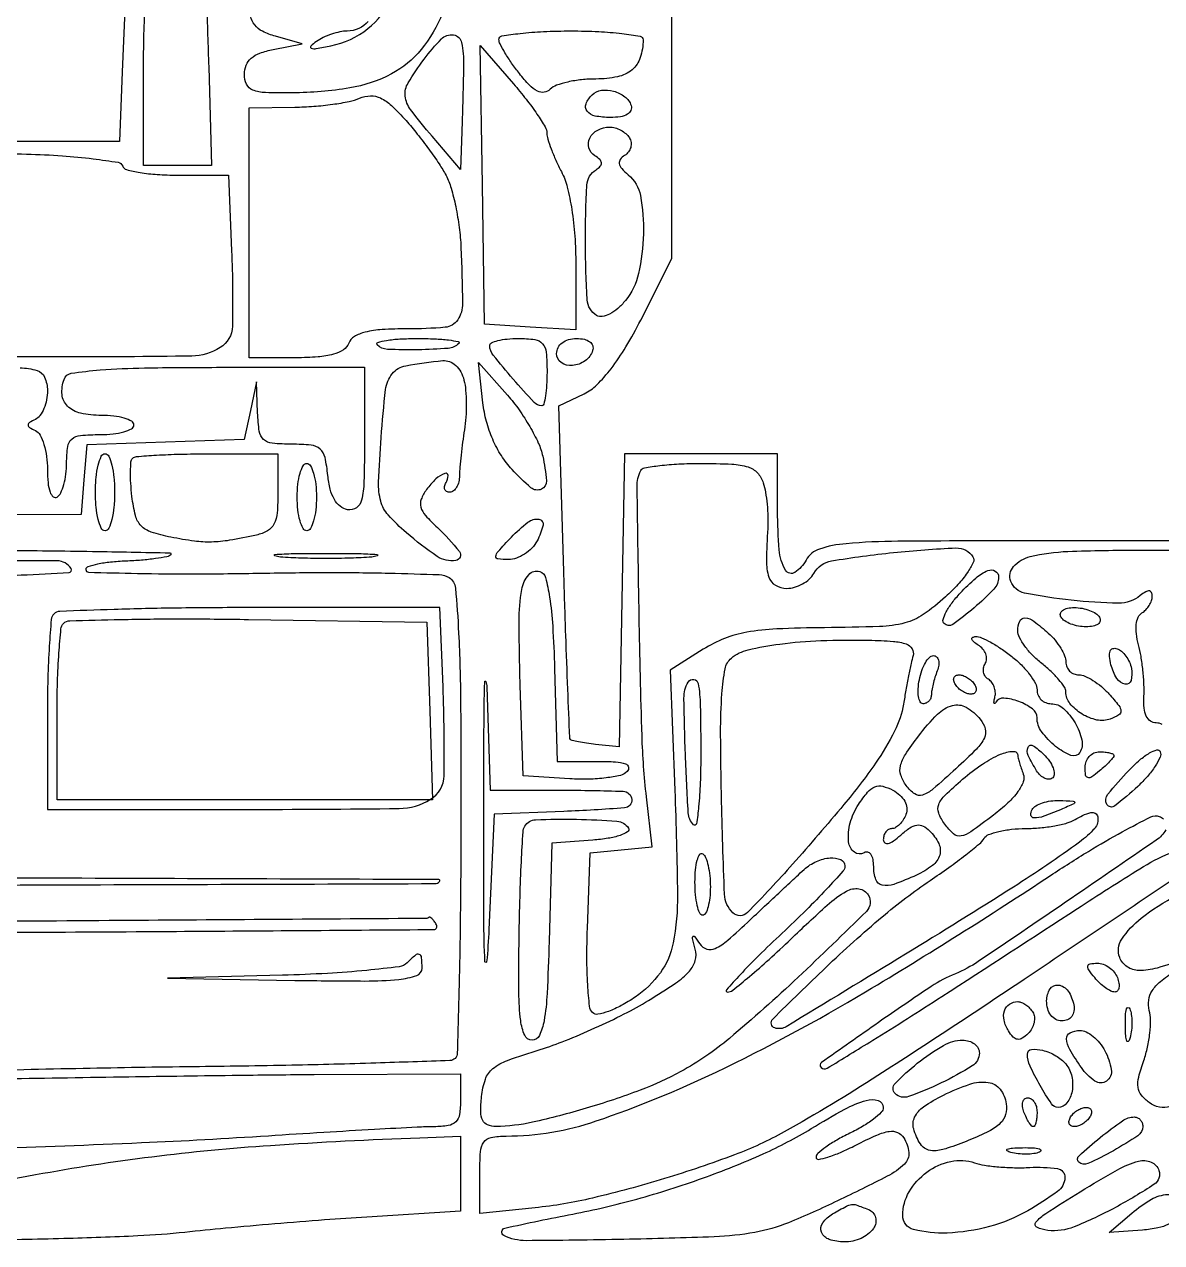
# Model space of a CAD drawing. Extents: x 24 to 1546, y 0 to 2379.
# Drawn here: x 516.6 to 635, y 1478.9 to 1605.7 of the extents above; entities that cross this region are included whole.
import ezdxf

# ---------------------------------------------------------------- set-up
doc = ezdxf.new("R2010")
doc.units = 0
doc.header["$MEASUREMENT"] = 0
doc.layers.get('0').update_dxf_attribs({"linetype": 'CONTINUOUS'})

msp = doc.modelspace()

# ---------------------------------------------------------------- linework, layer by layer
for points in [[(339.46395, 1554.999339, -0.000003), (282.698834, 1555.153426, -0.227171)], [(465.537864, 1516.025958, 0.00052), (514.769083, 1516.135333, 0.000015), (559.321584, 1516.282001, 0.198049), (559.82472, 1516.491386, 0.666901), (559.738404, 1516.700818, 0.000016), (515.705282, 1516.855093, 0.000528), (466.942902, 1516.972909, 0.000315)], [(563.979113, 1627.864816, -0.000022), (563.982509, 1644.82853, -0.000043)], [(636.915901, 1551.937851, 0.001317), (621.851402, 1551.959276, 0.001516), (607.512568, 1551.898423, 0.019292), (602.132187, 1551.651534, 0.056734), (599.353495, 1551.094686, 0.194466), (597.966712, 1549.937801, -0.126295), (596.800451, 1548.667325, -0.429475), (595.824762, 1548.900338, -0.111103), (595.167582, 1550.996865, -0.020618), (595, 1555.059017), (595, 1561), (587.026046, 1561), (579.052092, 1561), (578.776046, 1545.75), (578.5, 1530.5), (576.061772, 1530.771561, -0.007864), (575.114385, 1530.892191, -0.011562), (574.286573, 1531.030455, -0.00702), (573.603708, 1531.170771, -0.172623), (573.442435, 1531.271561, -0.158725), (573.364737, 1531.480823, -0.000161), (573.162, 1536.499742, -0.001544), (572.9542, 1542.11917, -0.000945), (572.742086, 1548.748838), (572.222847, 1565.997676), (574.861423, 1567.248838, 0.085321), (576.180067, 1568.176382, 0.032996), (577.66132, 1569.859847, 0.028207), (579.210382, 1572.12789, 0.018319), (580.75, 1574.905158), (584, 1581.310317), (584, 1609.040349, 0.002172)], [(527.087619, 1608), (526.79381, 1600.75), (526.5, 1593.5), (517.343678, 1593.5, 0.001625), (508.644349, 1593.47173, 0.307843)], [(552.377737, 1605.994202, -0.2172), (550.214816, 1604.984687, 0.049483), (549.449155, 1604.901817, 0.02942), (548.563102, 1604.660861, 0.029232), (547.699447, 1604.313106, 0.044133), (547, 1603.903804, 0.039502), (546.412628, 1603.41245, 0.571355), (546.465404, 1603.199531, 0.116241), (546.989662, 1603.168984, 0.007522), (548.5, 1603.456766, 0.115941), (552.352066, 1605.242933, 0.131504), (554.791883, 1608.490916, 0.151377)], [(560.108333, 1606.847456, -0.078274), (557.907546, 1603.07722, -0.099768), (554.802641, 1600.528579, -0.081984), (550.462987, 1599.067106, -0.037662), (544.5, 1598.553315, -0.01136), (541.68303, 1598.58728, -0.083895), (540.371387, 1598.856135, -0.192348), (539.733154, 1599.450267, -0.110728), (539.5, 1600.490179, -0.096466), (539.683168, 1601.430743, -0.119151), (540.201917, 1602.15453, -0.090996), (541.117484, 1602.691302, -0.038056), (542.5, 1603.077942), (545.5, 1603.675526), (542.75, 1604.446171, -0.045163), (541.39281, 1604.962439, -0.113098), (540.572983, 1605.624042, -0.116996), (540.139006, 1606.561321, -0.050216)], [(508.273468, 1592.49426, 0.001695), (516.837455, 1592.193878, -0.00903), (520.565104, 1592.008345, -0.014155), (523.759544, 1591.700415, -0.008189), (526.368749, 1591.330637, -0.275186), (526.833333, 1590.943878, 0.249658), (527.23677, 1590.574021, 0.021964), (528.637528, 1590.277264, 0.024676), (530.436745, 1590.068518, 0.016542), (532.507186, 1590), (537.847706, 1590), (538.173853, 1582.11011, -0.01572), (538.25131, 1574.26736, -0.253459), (536.985366, 1572.046184, -0.136261), (534.019008, 1571.175653, -0.003741), (520.433665, 1571.078962), (503, 1571.085339)], [(516.151964, 1569.952689, -0.068859), (517.922414, 1569.674479, -0.221166), (518.714536, 1568.967459, -0.102047), (519, 1567.583333, -0.047769), (518.907336, 1566.615638, -0.051009), (518.632812, 1565.705208, -0.056878), (518.229231, 1564.981026, -0.128732), (517.75, 1564.583333, 0.029131), (517.14253, 1564.255505, 0.260055), (517, 1564, 0.260055), (517.14253, 1563.744495, 0.029131), (517.75, 1563.416667, -0.164159), (518.231486, 1562.957161, -0.046182), (518.632812, 1561.983705, -0.041271), (518.908027, 1560.730907, -0.03345), (519, 1559.35765, 0.02371), (519.065012, 1557.987437, 0.060523), (519.277474, 1557.017867, 0.128581), (519.603382, 1556.533611, 0.330344), (520, 1556.5, 0.146547), (520.385578, 1556.934161, 0.040338), (520.70625, 1557.8004, 0.037109), (520.926388, 1558.887885, 0.031397), (521, 1560.059017, -0.033731), (521.114449, 1561.753607, -0.18639), (521.54752, 1562.53993, -0.154596), (522.448494, 1562.912453, -0.021328), (524.5, 1563, 0.027026), (525.841111, 1563.072542, 0.042582), (526.971875, 1563.29375, 0.052312), (527.767902, 1563.614308, 0.277684), (528, 1564, 0.27324), (527.772403, 1564.385383, 0.054371), (527.003303, 1564.70625, 0.043794), (525.907049, 1564.927418, 0.027893), (524.606989, 1565, -0.054066), (522.457735, 1565.233083, -0.139082), (521.093428, 1565.965074, -0.181621), (520.528569, 1567.156741, -0.105119), (520.730641, 1568.75, -0.278384), (521.489866, 1569.37937, -0.017614), (524.490463, 1569.722659, -0.0157), (529.093219, 1569.940485, -0.003973), (536.583333, 1570), (552, 1570), (552, 1562.426676, -0.005851), (551.949026, 1558.070888, -0.053476), (551.703175, 1556.194125, -0.180025), (551.157452, 1555.384934, -0.204907), (550.25, 1555.184865, -0.122511), (549.474719, 1555.541387, -0.093346), (548.863507, 1556.252758, -0.070566), (548.431017, 1557.326949, -0.036391), (548.186642, 1558.758189, 0.029202), (547.894738, 1560.629414, 0.162616), (547.383257, 1561.491378, 0.154006), (546.440326, 1561.898105, 0.025411), (544.436642, 1562, -0.023601), (542.405134, 1562.095944, -0.162977), (541.505437, 1562.49503, -0.172849), (541.055681, 1563.342587, -0.027297), (540.881685, 1565.25), (540.76337, 1568.5), (540.124481, 1565.5), (539.485592, 1562.5), (531.300806, 1562.210495), (523.11602, 1561.92099), (522.80801, 1558.309948), (522.5, 1554.698907), (486, 1554.503798, -0.001424)], [(514.470796, 1550.954662, -0.002779), (523.691983, 1550.848423, -0.00044), (531.75023, 1550.703682, -0.661387), (531.832639, 1550.499305, -0.150837), (531.445033, 1550.294558, -0.01131), (530.255269, 1550.097738, -0.014834), (528.798237, 1549.934371, -0.010707), (527.165972, 1549.835372, 0.015915), (525.569042, 1549.721812, 0.025756), (524.223754, 1549.512542, 0.023451), (523.210441, 1549.250867, 0.328946), (523, 1548.965607, 0.406412), (523.274803, 1548.683365, 0.001466), (528.364847, 1548.562316, 0.006046), (534.260278, 1548.510705, 0.003624), (541.263308, 1548.584842, -0.004143), (548.354587, 1548.652559, -0.006237), (554.536601, 1548.583251, -0.00279), (559.787602, 1548.429536, -0.130414), (560.802639, 1548.121976, -0.236386), (561.475828, 1547.031267, -0.009891), (561.799657, 1542.341565, -0.010389), (562.002287, 1535.204259, -0.002312), (562.038667, 1522.999344, -0.002176), (561.982486, 1513.629673, -0.003504), (561.843927, 1505.64696, -0.000698), (561.6633, 1498.636457, -0.191864), (561.431889, 1498.098556, -0.189975), (560.891722, 1497.863832, -0.000579), (553.193599, 1497.607469, -0.003172), (544.452744, 1497.382014, -0.001965), (534.182553, 1497.222677, 0.002152), (522.721714, 1497.040575, 0.001708), (510.34425, 1496.748305, 0.001727)], [(635.017891, 1532.851329, 0.121817), (634.416728, 1533, -0.151549), (633.807662, 1533.188946, -0.133171), (633.375181, 1533.697851, -0.08764), (633.143502, 1534.552302, -0.036593), (633.12339, 1535.75, 0.025119), (633.131023, 1536.994461, 0.015091), (633.021382, 1538.467953, 0.015096), (632.823265, 1539.930512, 0.025366), (632.558247, 1541.140906, -0.036483), (632.339096, 1542.260265, -0.057309), (632.333311, 1543.239293, -0.072952), (632.529938, 1543.995978, -0.155573), (632.918973, 1544.449923, 0.063321), (633.33249, 1544.784349, 0.051588), (633.682448, 1545.234158, 0.053381), (633.920571, 1545.725295, 0.086411), (634, 1546.181462, 0.103508), (633.916871, 1546.578716, 0.28388), (633.690897, 1546.734988, 0.150562), (633.312763, 1546.639619, 0.03204), (632.75, 1546.246297, -0.172411), (630.487599, 1545.464817, -0.025227), (625.563458, 1545.757244, -0.022698), (620.707918, 1546.516667, -0.256369), (619.272786, 1547.731513, -0.282878), (619.561718, 1549.275926, -0.150381), (621.296, 1550.306041, -0.050406), (625.209462, 1550.844462, -0.008658), (632.714816, 1550.984687, -0.004609), (639.012342, 1550.935237, -0.031246)], [(637.325321, 1517.481379, -0.000685), (620.672957, 1506.312492, -0.004186), (605.437567, 1496.307772, -0.015966), (595.692168, 1490.456103, -0.037537), (590.514973, 1488.057968, -0.015774), (583.242186, 1485.589565, -0.015858), (575.736044, 1483.561034, -0.032833), (569.75, 1482.554503), (564, 1481.972087), (564, 1485.986043, -0.015831), (564.075797, 1488.379331, -0.134799), (564.422017, 1489.385837, -0.201659), (565.170698, 1489.869455, -0.042834), (566.75, 1490.011869, 0.081095), (576.120844, 1491.583336, 0.029617), (588.612566, 1496.677343, 0.023223), (604.160814, 1505.027789, 0.011029), (623.40831, 1517.131323, -0.008559), (627.350076, 1519.637297, -0.012896), (630.875873, 1521.6719, -0.007687), (633.858605, 1523.233157, -0.211379), (634.721737, 1523.276538, -0.079643), (635.162473, 1523.021044, -0.107554)], [(635.417047, 1521.865779, -0.104077), (634.402987, 1520.800952, -0.000881), (624.96813, 1514.337286, -0.001609), (615.869246, 1508.170146, -0.051434), (613.5, 1506.907426, 0.050355), (610.991187, 1505.577244, 0.005271), (605.487805, 1501.822795, 0.00149), (599.559991, 1497.660248, 0.464994), (599.516477, 1497.15019, 0.345247), (600.151084, 1497.073328, 0.002617), (604.896236, 1499.979816, 0.004788), (612.087402, 1504.532354, 0.000746), (626.200104, 1513.687088, -0.004663), (632.70411, 1517.83413, -0.038294), (635.817449, 1519.461867, -0.15911)], [(637.5, 1508.4778, -0.018211), (634.495294, 1507.4962, -0.074119), (632.594497, 1507.245042, -0.143739), (631.377344, 1507.624378, -0.15542), (630.602966, 1508.59227, -0.244643), (630.820621, 1510.502477, -0.077438), (632.833841, 1512.672716, -0.048642), (636.529756, 1515.047624, -0.019364)], [(635.841478, 1493.086415, -0.124091), (634.733885, 1493.031125, -0.109011), (633.671706, 1493.498104, -0.067117), (632.862274, 1494.275799, -0.136946), (632.522545, 1495.081221, -0.094277), (632.587831, 1496.149489, -0.021601), (633.1112, 1497.889144, 0.030387), (633.495483, 1499.252831, 0.02598), (633.736257, 1500.726326, 0.026813), (633.813346, 1502.091456, 0.064734), (633.686028, 1503.092628, -0.09839), (633.622227, 1504.161311, -0.110074), (633.98094, 1505.126643, -0.077822), (634.841556, 1506.087581, -0.02816), (636.327458, 1507.168199, 0.010012)], [(514.721109, 1495.98221, -0.000595), (527.460771, 1496.188806, -0.000597), (538.943505, 1496.347648, -0.001815), (546.749433, 1496.417971), (561.998866, 1496.5), (561.999433, 1493.75, -0.037359), (561.889462, 1492.276137, -0.159669), (561.498542, 1491.498534, -0.159667), (560.723222, 1491.103091, -0.037357), (559.25, 1490.984529, 0.011533), (557.488034, 1490.933963, 0.001022), (553.048437, 1490.694881, 0.001335), (547.753918, 1490.384722, 0.00104), (542, 1490.020218, -0.005307), (528.782639, 1489.296097, -0.00304), (512.82313, 1488.688752, -0.002236)], [(445.314506, 1439.265567, -0.000074), (500.206797, 1439.149419, -0.003308)]]:
    msp.add_lwpolyline(points, format="xyb")
for points in [[(535.784983, 1601.25), (536.069966, 1591), (532.534983, 1591), (529, 1591), (529, 1600.833333, -0.00676), (529.051645, 1604.65312, -0.010107), (529.209319, 1607.987444, -0.00549), (529.428125, 1610.770952, -0.17577), (529.712576, 1611.379243, -0.130786), (530.153747, 1611.634956, -0.034438), (530.961202, 1611.795577, -0.032536), (531.938939, 1611.856725, -0.028384), (532.962576, 1611.79591, -0.11351), (534.43807, 1611.270408, -0.187423), (535.209622, 1610.216748, -0.05506), (535.55195, 1607.974379, -0.003422)], [(581, 1604.081787, -0.078886), (580.705439, 1602.226399, -0.141446), (579.846365, 1600.95963, -0.122499), (578.341942, 1600.232785, -0.051617), (576.093011, 1600, 0.026404), (574.600679, 1599.921138, 0.028906), (573.170122, 1599.6853, 0.030091), (571.983419, 1599.342326, 0.111429), (571.32868, 1598.92868, -0.163538), (570.708881, 1598.62068, -0.153517), (570.010618, 1598.738866, -0.083532), (569.176783, 1599.3584, -0.024655), (568.12868, 1600.563539, -0.014306), (567.31359, 1601.663086, -0.017949), (566.6253, 1602.728913, -0.016287), (566.117084, 1603.648376, -0.118643), (566, 1604.134859, -0.367121), (566.291318, 1604.478145, -0.012143), (568.203125, 1604.745865, -0.017887), (570.624475, 1604.93773, -0.010826), (573.5, 1605, -0.011493), (576.37548, 1604.933897, -0.018966), (578.796875, 1604.730275, -0.013546), (580.69529, 1604.445469, -0.363554)], [(562.31076, 1601.440784, -0.001814), (562.284349, 1600.034006, -0.000832), (562.240205, 1598.199952, -0.000824), (562.187346, 1596.269674, -0.001139), (562.133112, 1594.537774), (562, 1590.575548), (559.040641, 1594.037774, -0.014391), (556.799343, 1596.818091, -0.13717), (556.243071, 1598.222842, -0.163832), (556.551357, 1599.599065, -0.022876), (558.200305, 1602.057057, -0.035766), (560.004231, 1604.163712, -0.239417), (561.272927, 1604.585789, -0.317662), (562.102826, 1603.790698, -0.051745)], [(570.985123, 1594.364307, 0.07175), (571.082131, 1593.748933, 0.015269), (571.434445, 1592.720834, 0.015675), (571.920897, 1591.544201, 0.014339), (572.493839, 1590.364307, -0.058923), (573.10501, 1588.755339, -0.022855), (573.578321, 1586.415715, -0.020962), (573.88874, 1583.655448, -0.017293), (573.993839, 1580.695209), (574, 1573.890418), (569.25, 1574.195209), (564.5, 1574.5), (564.269281, 1589), (564.038562, 1603.5), (567.504404, 1599.5, -0.012797), (568.832798, 1597.885162, -0.01679), (569.956525, 1596.34139, -0.014346), (570.801103, 1595.014831, -0.132049)], [(579.750467, 1597.25, -0.182591), (579.729924, 1596.733977, -0.163078), (579.373133, 1596.33069, -0.094403), (578.64771, 1596.078206, -0.036689), (577.583333, 1596, -0.047514), (576.00442, 1596.15038, -0.179207), (575.168527, 1596.656637, -0.273852), (575.063501, 1597.418517, -0.097252), (575.701236, 1598.367903, -0.167537), (576.652882, 1598.831607, -0.098008), (577.931134, 1598.736875, -0.095696), (579.102725, 1598.156149, -0.150724)], [(560.486337, 1589.966839, -0.051456), (561.017074, 1588.653236, -0.019178), (561.49622, 1586.718786, -0.018764), (561.860942, 1584.554237, -0.021571), (562.041469, 1582.466839, -0.007641), (562.203663, 1576.644914, -0.149777), (561.705282, 1574.942384, -0.230344), (560.39314, 1574.16316, -0.020778), (556.468615, 1574, 0.014759), (553.83398, 1573.922213, 0.045486), (552.073129, 1573.65619, 0.074175), (550.94681, 1573.194618, 0.16841), (550.361626, 1572.5, -0.16029), (549.80784, 1571.821151, -0.075374), (548.761216, 1571.356049, -0.048848), (547.168437, 1571.082489, -0.01812), (544.893011, 1571), (540, 1571), (540, 1584), (540, 1597), (544.75, 1597.070285, 0.015391), (546.715239, 1597.159916, 0.014912), (548.692187, 1597.370618, 0.015), (550.418455, 1597.65984, 0.051877), (551.5, 1597.993998, -0.092962), (552.63202, 1598.244681, -0.120823), (553.667797, 1598.026142, -0.077825), (554.802805, 1597.243365, -0.021193), (556.322789, 1595.673712, -0.01361), (557.501779, 1594.273186, -0.010554), (558.710231, 1592.688162, -0.010698), (559.775391, 1591.160575, -0.025182)], [(579.569098, 1593.888197, -0.104873), (579.741312, 1593.408375, -0.099136), (579.709097, 1592.889586, -0.096469), (579.477167, 1592.411877, -0.093495), (579.080781, 1592.049925, 0.091878), (578.62598, 1591.637299, 0.211478), (578.52114, 1591.197322, 0.139763), (578.774071, 1590.687605, 0.034946), (579.452666, 1590.039284, -0.177124), (580.719469, 1587.864556, -0.049806), (581.027797, 1583.884817, -0.050049), (580.520301, 1579.753307, -0.11511), (579.161952, 1576.951675, -0.042117), (578.360554, 1576.116636, -0.061179), (577.518311, 1575.540968, -0.078049), (576.748913, 1575.284653, -0.181805), (576.161952, 1575.399908, -0.243953), (575.193062, 1577.02117, -0.014118), (575.002932, 1582.984518, -0.014076), (575.149177, 1588.950003, -0.245926), (576.106763, 1590.565983, 0.064578), (576.547662, 1590.924386, 0.21512), (576.667629, 1591.268459, 0.186364), (576.493958, 1591.621833, 0.048018), (575.978647, 1592.013197, -0.186303), (575.356802, 1592.833169, -0.190133), (575.454004, 1593.849769, -0.15237), (576.275066, 1594.690572, -0.124351), (577.5, 1595, -0.070664), (578.079573, 1594.917679, -0.052769), (578.677859, 1594.673408, -0.053348), (579.204125, 1594.313629, -0.077898)], [(561.808203, 1572.47487, -0.179095), (560.714173, 1571.971844, -0.015094), (557.559145, 1571.825507, -0.014793), (554.397626, 1571.867937, -0.187759), (553.328865, 1572.337802, -0.561281), (553.390739, 1572.593377, -0.038243), (554.280979, 1572.805479, -0.026474), (555.69061, 1572.953334, -0.012893), (557.5, 1573, -0.010218), (559.318309, 1572.962837, -0.020108), (560.759285, 1572.845743, -0.022513), (561.747702, 1572.679827, -0.594299)], [(571, 1569.5, -0.014714), (570.960506, 1568.158226, -0.024117), (570.839035, 1567.028125, -0.020978), (570.667366, 1566.16913, -0.345767), (570.452034, 1566, -0.208745), (569.650538, 1566.349863, -0.0083), (567.471473, 1568.779732, -0.009604), (565.403724, 1571.258562, -0.159818), (565.031601, 1572.25, -0.304968), (565.209465, 1572.540164, -0.045379), (565.890533, 1572.779687, -0.038277), (566.852479, 1572.945768, -0.023617), (568, 1573, -0.032088), (569.739808, 1572.888231, -0.185552), (570.535714, 1572.458333, -0.157079), (570.911937, 1571.561026, -0.021354)], [(575.750467, 1571.75, -0.158083), (574.960832, 1570.678258, -0.13487), (573.638975, 1570.189563, -0.175333), (572.484986, 1570.49796, -0.245384), (572, 1571.426676, -0.12024), (572.15323, 1572.054646, -0.111791), (572.58104, 1572.561201, -0.09567), (573.248452, 1572.888599, -0.066422), (574.083333, 1573, -0.053387), (574.889009, 1572.91373, -0.107922), (575.466685, 1572.649944, -0.156475), (575.754141, 1572.244726, -0.158297)], [(562.356551, 1568.68099, -0.039598), (562.52901, 1567.632402, -0.018618), (562.593069, 1566.259416, -0.018316), (562.553532, 1564.808232, -0.02452), (562.405207, 1563.5, 0.007456), (562.216126, 1562.223133, 0.006297), (562.053303, 1560.867188, 0.006359), (561.936102, 1559.626657, 0.017555), (561.89542, 1558.75, -0.05495), (561.813983, 1558.080566, -0.073989), (561.588664, 1557.514062, -0.092933), (561.260743, 1557.133779, -0.170079), (560.878834, 1557, -0.118367), (560.548585, 1557.079292, -0.186466), (560.356344, 1557.29375, -0.15381), (560.337896, 1557.617603, -0.07646), (560.5, 1558, 0.141362), (560.705007, 1558.733006, 0.515651), (560.375906, 1558.963249, 0.104907), (559.436093, 1558.386053, 0.044932), (558.458272, 1557.27382, 0.063961), (557.905385, 1556.270429, 0.165651), (557.866632, 1555.456157, 0.113542), (558.347362, 1554.590396, 0.022602), (559.598029, 1553.321569, -0.04172), (561.8737, 1550.829272, -0.567597), (561.507779, 1549.902112, -0.191853), (559.571946, 1550.328319, -0.028928), (556.357335, 1552.790641, -0.031905), (554.474864, 1554.635386, -0.118867), (553.692269, 1556.084723, -0.074902), (553.475617, 1558.06523, -0.008002), (553.73795, 1562.697565, -0.010114), (554.202163, 1567.685334, -0.141775), (554.887679, 1569.330972, -0.181817), (556.293463, 1570.163572, -0.018956), (560.158912, 1570.696882, -0.119187), (560.851208, 1570.600691, -0.092002), (561.499514, 1570.195317, -0.081027), (562.024231, 1569.528641, -0.06583)], [(570.550593, 1560.769654, -0.032683), (570.940567, 1558.204309, -0.320908), (570.413149, 1557.315465, -0.287964), (569.330156, 1557.475319, -0.028964), (567.360417, 1559.367108, -0.045652), (566.249558, 1560.809039, -0.03865), (565.347203, 1562.509265, -0.037638), (564.696042, 1564.37721, -0.037802), (564.333435, 1566.318952), (563.87568, 1570.5), (566.893272, 1567.09116, -0.027515), (568.09546, 1565.572408, -0.022519), (569.212367, 1563.82807, -0.023086), (570.094647, 1562.126458, -0.054044)], [(526, 1557, -0.023598), (525.92761, 1555.467056, -0.037669), (525.70625, 1554.175, -0.04382), (525.387127, 1553.251055, -0.295869), (525, 1553, -0.295869), (524.612873, 1553.251055, -0.04382), (524.29375, 1554.175, -0.037669), (524.07239, 1555.467056, -0.023598), (524, 1557, -0.023598), (524.07239, 1558.532944, -0.037669), (524.29375, 1559.825, -0.04382), (524.612873, 1560.748945, -0.295869), (525, 1561, -0.295869), (525.387127, 1560.748945, -0.04382), (525.70625, 1559.825, -0.037669), (525.92761, 1558.532944, -0.023598)], [(543, 1557.019052, -0.020673), (542.911427, 1554.877692, -0.096166), (542.577874, 1553.692877, -0.148662), (541.906756, 1552.988642, -0.075015), (540.75, 1552.547201, -0.011075), (537.954521, 1552.001846, -0.0364), (536.084393, 1551.81846, -0.039944), (534.300031, 1551.916461, -0.015472), (531.856447, 1552.324998, -0.028162), (529.800242, 1552.856408, -0.125067), (528.749834, 1553.512123, -0.13073), (528.164545, 1554.573603, -0.031937), (527.80368, 1556.555909, -0.013723), (527.681126, 1557.932786, -0.019122), (527.652568, 1559.169369, -0.015835), (527.699647, 1560.174249, -0.178592), (527.863899, 1560.530566, -0.178739), (528.271923, 1560.718512, -0.004456), (530.349604, 1560.862104, -0.009048), (532.822339, 1560.966008, -0.005975), (535.666667, 1561), (543, 1561)], [(547, 1556.5, -0.027026), (546.927458, 1555.158889, -0.042582), (546.70625, 1554.028125, -0.052312), (546.385692, 1553.232098, -0.277684), (546, 1553, -0.277684), (545.614308, 1553.232098, -0.052312), (545.29375, 1554.028125, -0.042582), (545.072542, 1555.158889, -0.027026), (545, 1556.5, -0.027026), (545.072542, 1557.841111, -0.042582), (545.29375, 1558.971875, -0.052312), (545.614308, 1559.767902, -0.277684), (546, 1560, -0.277684), (546.385692, 1559.767902, -0.052312), (546.70625, 1558.971875, -0.042582), (546.927458, 1557.841111, -0.027026)], [(593.505997, 1557.981105, -0.035382), (593.739378, 1557.013169, -0.017257), (593.905859, 1555.752999, -0.017024), (593.989397, 1554.424388, -0.023585), (593.967422, 1553.231105, 0.013131), (593.835766, 1549.884048, 0.080459), (594.088917, 1548.180445, 0.183743), (594.769423, 1547.324178, 0.134768), (595.95031, 1547, 0.071217), (596.761255, 1547.116095, 0.055341), (597.58481, 1547.459401, 0.056335), (598.296713, 1547.965568, 0.082679), (598.775833, 1548.563919, -0.227406), (600.617695, 1549.860534, -0.015863), (607.062684, 1550.732359, -0.01493), (613.565081, 1551.207055, -0.271446), (615.33261, 1550.270842, -0.256682), (615.362109, 1549.693603, -0.037504), (614.751103, 1548.642194, -0.034657), (613.769124, 1547.40447, -0.023135), (612.488243, 1546.125729, -0.033511), (610.163811, 1544.279246, -0.088827), (608.23926, 1543.40331, -0.053847), (605.619552, 1543.027887, -0.006737), (599.873566, 1542.905633, 0.008875), (594.905106, 1542.778669, 0.033113), (591.79896, 1542.437183, 0.049674), (589.471419, 1541.780552, 0.046539), (587.264435, 1540.667118), (583.809796, 1538.5), (584.29493, 1526, -0.006446), (584.576541, 1515.129146, -0.050649), (584.132123, 1510.10373, -0.110113), (582.793432, 1507.013173, -0.086679), (580.166803, 1504.467377, -0.025018), (578.729941, 1503.592701, -0.036996), (577.385026, 1502.987514, -0.041244), (576.288825, 1502.68833, -0.247208), (575.742142, 1502.857858, -0.172353), (575.425831, 1503.52275, -0.010328), (575.241258, 1505.767492, -0.014522), (575.152657, 1508.505839, -0.010147), (575.205143, 1511.594857), (575.5, 1519.5), (578.717344, 1519.810923), (581.934688, 1520.121846), (581.347095, 1525.310923, -0.020501), (580.889999, 1531.669693, -0.003303), (580.589796, 1544.092772, -0.000961), (580.378779, 1557.588991, -0.117685), (580.751225, 1559.25, -0.240521), (581.146232, 1559.54647, -0.013041), (582.735652, 1559.779687, -0.017971), (584.714298, 1559.945635, -0.011934), (586.991629, 1560, -0.010944), (590.244439, 1559.928794, -0.064277), (591.923826, 1559.636796, -0.13069), (592.894286, 1559.02778, -0.111237)], [(569.967521, 1551.939312, -0.069212), (569.427194, 1551.197617, -0.056075), (568.667844, 1550.569673, -0.057688), (567.815378, 1550.143409, -0.087328), (567.00055, 1550, -0.027872), (565.891768, 1550.061857, -0.417479), (565.674587, 1550.336908, -0.155294), (565.902455, 1550.832813, -0.006104), (567.285733, 1552.314508, -0.034529), (569.008272, 1553.882602, -0.204915), (570.157478, 1554.194762, -0.442448), (570.585655, 1553.567124, -0.06433)], [(552.75, 1550.264961, -0.012378), (550.587499, 1550.148215, -0.007295), (548, 1550.110462, -0.007295), (545.412501, 1550.148215, -0.012378), (543.25, 1550.264961, -0.075495), (542.66646, 1550.401218, -0.793398), (542.685938, 1550.529482, -0.016391), (544.594082, 1550.617144, -0.003282), (548, 1550.639504, -0.003282), (551.405918, 1550.617144, -0.016391), (553.314062, 1550.529482, -0.793398), (553.33354, 1550.401218, -0.075495)], [(481, 1548.96009, 0.401044), (481.307326, 1548.638558, 0.001451), (487.027025, 1548.396647, 0.006016), (493.650179, 1548.215552, 0.00361), (501.517533, 1548.151952, 0.003602), (509.884333, 1548.205001, 0.008009), (516.253326, 1548.393336, 0.003522), (521.251657, 1548.656609, 0.567495), (521.461897, 1549.061651, 0.259486), (520.023354, 1549.865274, 0.001047), (500.969577, 1549.857342, 0.000897), (481.809853, 1549.774895, 0.412429)], [(571.786212, 1538.668939), (572.072424, 1529), (576.236212, 1529, -0.013314), (578.139063, 1528.949323, -0.069119), (579.168427, 1528.75, -0.266129), (579.477547, 1528.398482, -0.251752), (579.339511, 1527.939511, -0.139946), (578.632774, 1527.546682, -0.025965), (577.154247, 1527.281747, -0.026036), (575.339246, 1527.148416, -0.021174), (573.389511, 1527.189511), (568.5, 1527.5), (568.210159, 1536.924983, -0.006937), (568.098768, 1543.527889, -0.043485), (568.381389, 1546.887717, -0.132001), (569.091186, 1548.421935, -0.307996), (570.250526, 1548.752097, -0.252999), (570.842952, 1548.122621, -0.027094), (571.266103, 1546.090672, -0.022618), (571.587564, 1543.066862, -0.007773)], [(618, 1548.174314, -0.191982), (617.504626, 1546.931708, -0.026286), (615.440647, 1544.971803, -0.023734), (613.227238, 1543.255665, -0.364309), (612.333333, 1543.333333, -0.274963), (612.225823, 1543.756613, -0.049278), (612.545752, 1544.542953, -0.041052), (613.154168, 1545.498594, -0.026304), (614.003704, 1546.503943, -0.024642), (615.626466, 1548.069111, -0.080712), (616.887523, 1548.854443, -0.237007), (617.642406, 1548.801881, -0.264911)], [(519.666667, 1544.333333, 0.177413), (519.400114, 1543.758552, 0.004912), (519.195833, 1540.973958, 0.009526), (519.048294, 1537.649913, 0.006327), (519, 1533.833333), (519, 1524), (539.430449, 1524, 0.003179), (555.603596, 1524.10282, 0.135407), (558.881837, 1525.052207, 0.256246), (560.28213, 1527.509069, 0.013882), (560.176526, 1536.75), (559.853053, 1545), (540.093193, 1545, 0.003155), (532.470559, 1544.951893, 0.005001), (525.941959, 1544.804167, 0.00141), (520.28535, 1544.603581, 0.188986)], [(628.5, 1544, -0.195087), (628.564242, 1543.621765, -0.183858), (628.348987, 1543.29375, -0.1076), (627.840809, 1543.071659, -0.049451), (627.118034, 1543, -0.045566), (626.307139, 1543.074052, -0.045713), (625.523987, 1543.29375, -0.049743), (624.879804, 1543.616342, -0.113876), (624.5, 1544, -0.195087), (624.435758, 1544.378235, -0.183858), (624.651013, 1544.70625, -0.1076), (625.159191, 1544.928341, -0.049451), (625.881966, 1545, -0.045566), (626.692861, 1544.925948, -0.045713), (627.476013, 1544.70625, -0.049743), (628.120196, 1544.383658, -0.113876)], [(558.787526, 1534.25), (559.075052, 1525), (539.537526, 1525), (520, 1525), (520, 1533.833333, -0.007263), (520.049896, 1537.26802, -0.010772), (520.202112, 1540.273987, -0.006182), (520.413875, 1542.774049, -0.173854), (520.68804, 1543.354707, -0.191525), (521.322139, 1543.627996, -0.001706), (526.626545, 1543.76092, -0.005549), (532.77322, 1543.825731, -0.003516), (539.93804, 1543.771374), (558.5, 1543.5)], [(623.171259, 1542.345012, -0.036379), (623.871044, 1541.612432, -0.035602), (624.462807, 1540.78108, -0.037821), (624.873149, 1539.976913, -0.099381), (625, 1539.345012, 0.099038), (625.102681, 1538.831704, 0.097945), (625.395097, 1538.395097, 0.097945), (625.831704, 1538.102681, 0.099038), (626.345012, 1538, -0.104663), (626.98523, 1537.864501, -0.036473), (627.821065, 1537.418624, -0.034322), (628.696488, 1536.778221, -0.033772), (629.481132, 1536.020849, -0.013113), (630.51614, 1534.815082, -0.158484), (630.733523, 1534.252556, -0.279872), (630.511743, 1533.838129, -0.041834), (629.623384, 1533.408973, -0.146119), (628.237748, 1533.30315, -0.083611), (626.667658, 1533.931709, -0.085969), (625.428899, 1535.016308, -0.171692), (625, 1536.228525, 0.148633), (624.847585, 1536.729921, 0.028203), (624.265625, 1537.500876, 0.027887), (623.457134, 1538.353643, 0.022446), (622.5, 1539.17866, -0.032218), (621.543259, 1540.036469, -0.035158), (620.734375, 1540.986805, -0.037659), (620.168581, 1541.890075, -0.121673), (620, 1542.57258, -0.097724), (620.199663, 1543.58439, -0.323852), (620.744015, 1543.921704, -0.143272), (621.675363, 1543.575129, -0.023682)], [(609.097427, 1540, 0.013094), (608.903668, 1539.194348, 0.003487), (608.637616, 1537.900868, 0.003533), (608.355694, 1536.42556, 0.003636), (608.097427, 1534.960401, -0.075358), (607.173041, 1532.148758, -0.034457), (605.191876, 1528.820741, -0.022819), (601.895239, 1524.497436, -0.007099), (596.562647, 1518.309604, -0.012601), (591.859793, 1513.268474, -0.410686), (590.340255, 1513.244872, -0.194147), (589.472493, 1515.170234, -0.004439), (589.154741, 1525.40476, -0.004699), (589.070439, 1532.010272, -0.018918), (589.209472, 1536.04239, -0.027265), (589.539164, 1538.6282, -0.175968), (590.193379, 1539.745528, -0.116166), (591.928084, 1540.608072, -0.02525), (595.239764, 1541.209474, -0.023089), (599.494235, 1541.563336, -0.014384), (604.5, 1541.603616, -0.012153), (607.045065, 1541.488945, -0.066669), (608.389457, 1541.212962, -0.174028), (608.994027, 1540.723853, -0.20484)], [(619.365141, 1539.92742, -0.03063), (620.373546, 1539.029045, -0.034137), (621.22601, 1538.044356, -0.036434), (621.824328, 1537.115941, -0.125561), (622, 1536.42742, 0.101712), (622.111965, 1535.882716, 0.098535), (622.43029, 1535.419305, 0.097293), (622.905729, 1535.108834, 0.096427), (623.464816, 1535, -0.187537), (624.749598, 1534.500545, -0.074871), (625.957234, 1533.006549, -0.075441), (626.663458, 1531.237051, -0.198216), (626.446967, 1529.914191, -0.366099), (625.527855, 1529.61436, -0.074449), (623.935247, 1530.558615, -0.063189), (622.474637, 1532.092967, -0.159987), (622, 1533.538356, 0.238369), (621.535206, 1534.457906, 0.069246), (620.0964, 1535.237433, 0.071727), (618.542416, 1535.576843, 0.283439), (617.711842, 1535.143842, -0.103902), (617.595713, 1535.017905, -0.556533), (617.526507, 1535.046909, -0.084135), (617.528766, 1535.281553, -0.014535), (617.620221, 1535.717975, 0.079981), (617.659106, 1536.228539, 0.068663), (617.541038, 1536.75475, 0.070515), (617.28985, 1537.216051, 0.094731), (616.940014, 1537.537073, -0.106375), (616.618267, 1537.846281, -0.099386), (616.442389, 1538.267911, -0.096059), (616.439789, 1538.737122, -0.092156), (616.611803, 1539.180902, 0.131568), (616.751506, 1539.645759, 0.099345), (616.662109, 1540.173722, 0.087063), (616.356265, 1540.684569, 0.07339), (615.878115, 1541.096491, -0.032586), (615.406285, 1541.440334, -0.148077), (615.221515, 1541.721205, -0.361058), (615.301094, 1541.906767, -0.115244), (615.615141, 1541.984687, -0.107469), (616.208368, 1541.864196, -0.021821), (617.1767, 1541.386681, -0.022078), (618.274591, 1540.719707, -0.019115)], [(631.823324, 1538.667134, -0.11152), (631.785538, 1537.431052, -0.393442), (631.174489, 1537.040737, -0.212101), (630.304367, 1537.635065, -0.074577), (629.695318, 1539.057105, -0.035213), (629.534481, 1539.914744, -0.120087), (629.604263, 1540.474415, -0.234539), (629.882535, 1540.732084, -0.153083), (630.328686, 1540.724238, -0.100312), (630.800875, 1540.453036, -0.055346), (631.250903, 1539.959101, -0.051986), (631.612676, 1539.333738, -0.057318)], [(611.606989, 1538.418213, 0.016969), (611.374624, 1537.745256, 0.015089), (611.178303, 1537.03135, 0.015326), (611.040803, 1536.378353, 0.04425), (611, 1535.918213, -0.092694), (610.934455, 1535.567697, -0.096226), (610.746985, 1535.269725, -0.099288), (610.46731, 1535.070304, -0.105767), (610.138672, 1535, -0.285831), (609.843992, 1535.183445, -0.076393), (609.670744, 1535.734375, -0.053628), (609.634359, 1536.541823, -0.031701), (609.755249, 1537.5, -0.036068), (610.010872, 1538.457106, -0.04953), (610.383703, 1539.265625, -0.05995), (610.809592, 1539.824918, -0.202771), (611.223566, 1540, -0.191044), (611.549736, 1539.870653, -0.14549), (611.744741, 1539.53535, -0.097359), (611.767105, 1539.023992, -0.054054)], [(615.5, 1537, -0.076764), (615.661825, 1536.617617, -0.154201), (615.642737, 1536.29375, -0.186277), (615.449529, 1536.079239, -0.117858), (615.118034, 1536, -0.085235), (614.689814, 1536.073533, -0.053414), (614.230237, 1536.29375, -0.051777), (613.810561, 1536.617474, -0.064269), (613.5, 1537, -0.076764), (613.338175, 1537.382383, -0.154201), (613.357263, 1537.70625, -0.186277), (613.550471, 1537.920761, -0.117858), (613.881966, 1538, -0.085235), (614.310186, 1537.926467, -0.053414), (614.769763, 1537.70625, -0.051777), (615.189439, 1537.382526, -0.064269)], [(572.533832, 1526, -0.008566), (578.916059, 1525.890653, -0.376078), (579.82023, 1525.042069, -0.420766), (579.079697, 1524.160887, -0.008713), (572.75, 1523.79381), (565.5, 1523.5), (564.951137, 1511.5, -0.012279), (564.715383, 1508.150271, -0.932531), (564.536929, 1508.154737, -0.010333), (564.429714, 1512.601489, -0.000977), (564.413518, 1523.5, -0.001172), (564.437803, 1532.13209, -0.004986), (564.515886, 1537.292187, -0.816273), (564.629829, 1537.312513, -0.087285), (564.746213, 1536.75), (565.067663, 1526)], [(587, 1529.833333, -0.008525), (586.947448, 1526.751398, -0.016327), (586.782445, 1524.28318, -0.014962), (586.550751, 1522.501599, -0.612056), (586.259388, 1522.407279, -0.183626), (585.699433, 1523.653828, -0.005113), (585.406382, 1529.659167, -0.006258), (585.252423, 1535.575247, -0.134543), (585.68716, 1537.25, -0.307387), (586.274765, 1537.535949, -0.323654), (586.732473, 1537.092505, -0.039083), (586.952654, 1534.831397, -0.004736)], [(616.091326, 1533.389959, -0.109235), (616.609688, 1532.382298, -0.180381), (616.515822, 1531.441206, -0.08169), (615.685373, 1530.276377, -0.011651), (613.561939, 1528.237358, -0.008316), (611.170708, 1526.118034, -0.095255), (610.082807, 1525.497133, -0.240152), (609.270874, 1525.613783, -0.081519), (608.394613, 1526.475012, -0.075874), (607.828908, 1527.561858, -0.143527), (607.786466, 1528.540282, -0.086341), (608.302438, 1529.714526, -0.016336), (609.665133, 1531.627613, -0.031887), (611.640359, 1533.900901, -0.131761), (613.197859, 1534.812788, -0.200199), (614.619617, 1534.630511, -0.089082)], [(620, 1529.581787, 0.06357), (620.031222, 1529.337211, 0.009187), (620.166749, 1528.851883, 0.01029), (620.350314, 1528.281316, 0.008641), (620.567657, 1527.684284, -0.183854), (620.569883, 1526.878227, -0.06691), (620.018633, 1525.855856, -0.048543), (618.97623, 1524.679585, -0.024267), (617.454269, 1523.397322, -0.008566), (615.095492, 1521.661294, -0.10982), (614.09108, 1521.238319, -0.230635), (613.323096, 1521.453784, -0.053189), (612.392948, 1522.477289, -0.065475), (611.766112, 1523.623051, -0.189703), (611.770645, 1524.510698, -0.106786), (612.423142, 1525.479293, -0.014297), (614.256337, 1527.141823, -0.028064), (616.310971, 1528.709966, -0.04856), (618.19626, 1529.736853, -0.086076), (619.509671, 1530.044354, -0.43138)], [(623.636103, 1527.30277, -0.176889), (623.278758, 1527.136611, -0.124167), (622.836774, 1527.208838, -0.091488), (622.371933, 1527.521099, -0.058289), (621.96094, 1528.02896, -0.030352), (621.087353, 1529.615839, -0.214706), (621.070563, 1530.474261, -0.466566), (621.590144, 1530.631732, -0.051692), (622.690476, 1529.738095, -0.042131), (623.283044, 1529.036266, -0.061728), (623.665576, 1528.325397, -0.081089), (623.79508, 1527.713459, -0.211086)], [(630, 1529.622445, -0.172217), (629.925448, 1529.412416, -0.016008), (629.559375, 1528.99011, -0.019119), (629.074554, 1528.504355, -0.013852), (628.5, 1528, -0.020633), (627.689039, 1527.381629, -0.217533), (627.28931, 1527.308142, -0.304492), (627.057736, 1527.565314, -0.035496), (627, 1528.377555, -0.091307), (627.114059, 1528.996941, -0.095788), (627.440625, 1529.523407, -0.099536), (627.927707, 1529.875699, -0.107348), (628.5, 1530, -0.023761), (629.07485, 1529.972666, -0.037907), (629.559375, 1529.889093, -0.044235), (629.90557, 1529.768578, -0.294983)], [(632.486846, 1526.400229, -0.021727), (630.087668, 1524.363125, -0.458705), (629.275641, 1524.527413, -0.308515), (629.368777, 1525.589495, -0.019506), (631.556664, 1528.059145, -0.022978), (632.699624, 1529.147359, -0.044778), (633.719492, 1529.883834, -0.071633), (634.477234, 1530.197884, -0.393318), (634.831891, 1530.004327, -0.189015), (634.801693, 1529.422689, -0.037855), (634.293335, 1528.49472, -0.035164), (633.49759, 1527.441729, -0.026493)], [(608.355773, 1523.484746, -0.048791), (608.071611, 1522.916796, -0.054184), (607.691065, 1522.436144, -0.061459), (607.276513, 1522.107652, -0.137693), (606.893011, 1522, 0.128467), (606.552452, 1521.911031, 0.100728), (606.262322, 1521.660722, 0.089169), (606.067242, 1521.286287, 0.075754), (606, 1520.845012, 0.230691), (606.154731, 1520.527496, 0.235698), (606.497841, 1520.457604, 0.090897), (607.068104, 1520.728369, 0.027751), (607.813654, 1521.331359, -0.032651), (608.768992, 1522.088674, -0.114114), (609.495114, 1522.376813, -0.155897), (610.141107, 1522.273366, -0.079493), (610.813654, 1521.786346, -0.082281), (611.763888, 1520.458705, -0.187942), (611.867303, 1519.251621, -0.159565), (611.112722, 1518.154659, -0.056124), (609.452947, 1517.160515, -0.020028), (607.110938, 1516.204722, -0.137489), (605.882095, 1516.113422, -0.267919), (605.223488, 1516.694155, -0.08133), (605, 1518.059017, 0.048244), (604.927926, 1518.804246, 0.105025), (604.704175, 1519.330368, 0.182074), (604.373757, 1519.556032, 0.200778), (603.992937, 1519.495635, -0.316372), (602.987461, 1519.555272, -0.1991), (602.39364, 1520.627738, -0.096078), (602.549085, 1522.592508, -0.077535), (603.424185, 1524.524635, -0.028972), (604.363945, 1525.792201, -0.12131), (605.123228, 1526.34984, -0.160067), (605.93399, 1526.410418, -0.062213), (606.996898, 1526.00166, -0.063215), (607.724831, 1525.484551, -0.083146), (608.224168, 1524.842442, -0.096071), (608.440917, 1524.150343, -0.120162)], [(624.5, 1524, -0.014943), (622.697095, 1523.288301, -0.086739), (621.693694, 1523.112913, -0.378432), (621.368962, 1523.399772, -0.170953), (621.5, 1524, -0.125173), (621.892224, 1524.378939, -0.049915), (622.580088, 1524.685604, -0.045307), (623.425041, 1524.882619, -0.042673), (624.309017, 1524.929715, -0.003282), (625.775846, 1524.873019, -0.343362), (625.919734, 1524.750168, -0.352087), (625.834417, 1524.58405, -0.003353)], [(626.423536, 1520.597684, -0.016237), (619.55636, 1515.926716, -0.004311), (608.302384, 1508.930294, -0.000786), (595.900442, 1501.394387, -0.219999), (594.714604, 1501.261799, -0.557833), (594.496871, 1502.186, -0.006298), (600.011624, 1507.553816, -0.014009), (605.885802, 1512.824337, -0.027655), (610.881463, 1516.60611, 0.007613), (612.831961, 1517.96327, 0.009817), (614.579009, 1519.271543, 0.007868), (615.995211, 1520.412403, 0.081015), (616.48605, 1520.977428, -0.162943), (616.962737, 1521.374212, -0.033888), (618.016615, 1521.704118, -0.032276), (619.349582, 1521.934437, -0.025611), (620.809017, 1522.015313, 0.02208), (622.328616, 1522.08877, 0.0218), (623.842373, 1522.295997, 0.022286), (625.148496, 1522.593848, 0.073954), (625.952254, 1522.94933, -0.075534), (627.597077, 1523.67062, -0.433293), (628.318619, 1523.222997, -0.23432), (627.9987, 1522.032613, -0.054588)], [(579.463776, 1522.058612, -0.405161), (579.379576, 1521.675463, -0.0646), (578.619546, 1521.303101, -0.041945), (577.371064, 1520.994004, -0.021692), (575.772793, 1520.808612), (571.5, 1520.5), (571.215017, 1510.25, -0.005333), (571.007532, 1504.857992, -0.03061), (570.692802, 1502.016873, -0.067489), (570.209254, 1500.487884, -0.290188), (569.439409, 1500, -0.298333), (568.677401, 1500.499083, -0.071905), (568.25844, 1502.027588, -0.029932), (568.071485, 1504.939337, -0.004583), (568.099914, 1510.75, -0.003669), (568.18923, 1514.923912, -0.005515), (568.333989, 1518.5625, -0.00242), (568.506375, 1521.657886, -0.116423), (568.684539, 1522.25, -0.257084), (569.81458, 1522.932683, -0.014483), (574.052377, 1522.980195, -0.014854), (578.280755, 1522.779368, -0.239439)], [(602, 1518.114656, -0.184463), (601.789827, 1517.564353, -0.005382), (600.079878, 1515.693202, -0.010149), (597.968327, 1513.522017, -0.006741), (595.463414, 1511.114656, 0.006152), (593.016182, 1508.768272, 0.011423), (591.098987, 1506.79618, 0.007643), (589.683057, 1505.223992, 0.644028), (589.784827, 1505, 0.169775), (590.322563, 1505.188007, 0.005847), (592.072239, 1506.615625, 0.010358), (594.111308, 1508.392482, 0.006983), (596.366908, 1510.5, -0.00747), (600.162321, 1514.039311, -0.054503), (602.174715, 1515.496299, -0.166617), (603.459266, 1515.740092, -0.222197), (604.43942, 1515.09802, -0.349325), (604.236694, 1513.396308, -0.006157), (597.131282, 1506.537179, -0.014085), (589.988248, 1500.179636, -0.049815), (584.925414, 1496.719192, -0.035715), (580.705334, 1494.790828, -0.017244), (575.067748, 1492.905473, -0.016699), (569.49676, 1491.454132, -0.053377), (565.686642, 1491.014781, -0.093907), (564.812386, 1491.173068, -0.190849), (564.306445, 1491.638331, -0.113769), (564.104439, 1492.526936, -0.024277), (564.186642, 1494.119263, -0.058256), (564.583582, 1495.923938, -0.141268), (565.361884, 1497.02911, -0.082726), (566.887471, 1497.885425, -0.011844), (570.296671, 1499.025486, 0.020058), (572.910547, 1499.947585, 0.011447), (575.992565, 1501.258439, 0.01142), (579.038405, 1502.721774, 0.01854), (581.546945, 1504.117678, 0.012372), (584.368243, 1505.924485, 0.058963), (585.815023, 1507.173432, 0.116178), (586.430319, 1508.274611, 0.138106), (586.434768, 1509.461454, -0.005126), (586.139915, 1510.567716, -0.241908), (586.190019, 1510.787164, -0.485335), (586.342246, 1510.782281, -0.008384), (586.893611, 1510.007132, 0.171138), (587.631725, 1509.468622, 0.185997), (588.514928, 1509.536303, 0.068364), (589.807221, 1510.384434, 0.009894), (592.145571, 1512.507132, -0.000657), (593.865573, 1514.127467, -0.00072), (595.537963, 1515.694282, -0.000671), (596.971933, 1517.030259, -0.003619), (597.757881, 1517.75, -0.077819), (599.038788, 1518.587187, -0.084656), (600.477756, 1518.961767, -0.12676), (601.568761, 1518.778502, -0.29629)], [(588, 1515.940983, -0.025709), (587.942015, 1514.814001, -0.040717), (587.765, 1513.863914, -0.049113), (587.508961, 1513.191325, -0.284555), (587.2, 1513, -0.304863), (586.88964, 1513.208625, -0.03961), (586.635, 1514.009152, -0.035255), (586.457858, 1515.118744, -0.021961), (586.4, 1516.43541, -0.022067), (586.456682, 1517.719086, -0.044363), (586.635, 1518.716431, -0.074641), (586.894418, 1519.305871, -0.411279), (587.2, 1519.376393, -0.165115), (587.509775, 1519.001019, -0.033481), (587.765, 1518.16329, -0.031991), (587.941333, 1517.10321, -0.025223)], [(449.5, 1512), (340.5, 1511.486665), (450.309017, 1511.243332, 0.000588), (498.824491, 1511.19289, 0.001698), (532.43851, 1511.311652, 0.000196), (559.228061, 1511.507795, 0.584795), (559.5, 1512, 0.023426), (559.249273, 1512.366159, 0.042917), (559.007412, 1512.634771, 0.061449), (558.807583, 1512.780235, 0.368387), (558.690983, 1512.756668, -0.228454), (558.485431, 1512.65581, -0.000006), (526.537351, 1512.434022, -0.000347), (491.309158, 1512.214325, -0.000208)], [(556.433758, 1508.033758, -0.166826), (555.623853, 1507.637733, -0.00632), (552.23112, 1507.257724, -0.010768), (548.145687, 1506.941018, -0.00731), (543.483758, 1506.74879), (531.5, 1506.430065), (544.75, 1506.215033, 0.003465), (552.051086, 1506.147149, 0.024766), (555.577505, 1506.313559, 0.057933), (557.437851, 1506.714774, 0.321057), (558, 1507.5, 0.022528), (557.950025, 1508.60861, 0.296305), (557.707998, 1508.916484, 0.26525), (557.302738, 1508.838497, 0.019184)], [(630.361626, 1506.5, -0.048206), (630.520729, 1505.925278, -0.088276), (630.519584, 1505.440625, -0.138104), (630.364939, 1505.122865, -0.21403), (630.09106, 1505, -0.120558), (629.681736, 1505.10015, -0.035603), (629.127766, 1505.440625, -0.033474), (628.538785, 1505.925932, -0.030499), (628, 1506.5, -0.019452), (627.381479, 1507.307198, -0.200989), (627.292614, 1507.707915, -0.317246), (627.527266, 1507.939089, -0.040905), (628.270566, 1508, -0.089319), (628.892926, 1507.887929, -0.066583), (629.509941, 1507.559375, -0.06554), (630.028287, 1507.073415, -0.080255)], [(625.823324, 1503.667134, -0.083236), (625.840365, 1502.99829, -0.126354), (625.619304, 1502.46353, -0.133817), (625.179808, 1502.121465, -0.099154), (624.573324, 1502, -0.12024), (623.945354, 1502.15323, -0.111791), (623.438799, 1502.58104, -0.09567), (623.111401, 1503.248452, -0.066422), (623, 1504.083333, -0.14074), (623.357221, 1505.327282, -0.297834), (624.229205, 1505.729914, -0.210781), (625.230213, 1505.099763, -0.100818)], [(621.553851, 1502.912868, -0.114292), (621.723638, 1502.410595, -0.077767), (621.689232, 1501.805944, -0.071784), (621.462104, 1501.193973, -0.071796), (621.071227, 1500.671227, -0.05468), (620.466633, 1500.186157, -0.178702), (619.973481, 1500.079383, -0.171369), (619.515686, 1500.317652, -0.049513), (619.024342, 1500.960613, -0.081552), (618.570544, 1502.061995, -0.135495), (618.611692, 1503.058622, -0.171551), (619.13025, 1503.740174, -0.146177), (620, 1504, -0.100929), (620.386686, 1503.921141, -0.052079), (620.820255, 1503.680655, -0.048757), (621.231435, 1503.328718, -0.053016)], [(631.692991, 1500.269032, -0.087174), (631.51666, 1499.883358, -0.597527), (631.356533, 1499.900903, -0.080377), (631.235556, 1500.431793, -0.012823), (631.194949, 1501.5, -0.014395), (631.212705, 1502.580113, -0.052471), (631.315079, 1503.257153, -0.333666), (631.47713, 1503.386009, -0.31318), (631.655937, 1503.269032, -0.06278), (631.814405, 1502.671085, -0.030339), (631.872264, 1501.880008, -0.029507), (631.832894, 1501.036634, -0.037336)], [(629.057457, 1498.892641, -0.082004), (629.726393, 1496.925294, -0.285355), (629.235841, 1495.738048, -0.31765), (628.030773, 1495.728525, -0.088366), (626.615729, 1497.138236, -0.020619), (625.406051, 1499.026417, -0.122986), (625.081048, 1500.140678, -0.29543), (625.449574, 1500.76185, -0.115717), (626.464816, 1501, -0.116656), (627.107705, 1500.847938, -0.054551), (627.830641, 1500.380963, -0.049824), (628.517405, 1499.698744, -0.049479)], [(616, 1498.651874, -0.25894), (615.26105, 1497.320674, -0.02713), (612.021836, 1495.538242, -0.026675), (608.621472, 1494.118741, -0.290742), (607.239805, 1494.433164, -0.408684), (607.234254, 1495.497267, -0.032354), (609.539241, 1497.582511, -0.035011), (612.270848, 1499.454148, -0.132741), (614.25, 1499.995033, -0.075498), (614.918615, 1499.895437, -0.089245), (615.485937, 1499.602529, -0.101033), (615.865149, 1499.165598, -0.129062)], [(624.989431, 1497.512735, -0.120403), (625.616817, 1496.224069, -0.097392), (625.646513, 1494.681469, -0.118461), (625.114293, 1493.459429, -0.235258), (624.1919, 1493, -0.250006), (623.509457, 1493.363979, -0.017179), (622.314631, 1495.284635, -0.022497), (621.274552, 1497.296343, -0.108467), (621, 1498.547053, -0.381541), (621.424231, 1499.022066, -0.091883), (622.570982, 1498.941171, -0.06614), (623.95807, 1498.377854, -0.090299)], [(618.802566, 1493.369397, -0.107071), (618.722874, 1492.247519, -0.129662), (618.180169, 1491.346506, -0.07782), (617.013736, 1490.521754, -0.019883), (614.895435, 1489.574838, -0.012849), (612.661771, 1488.747026, -0.063585), (611.350817, 1488.478253, -0.129466), (610.491659, 1488.636619, -0.142399), (609.858182, 1489.195226, -0.072026), (609.161312, 1490.749772, -0.181527), (609.260746, 1491.966739, -0.13404), (610.195393, 1493.060404, -0.03309), (612.25, 1494.266966, -0.034653), (614.996951, 1495.413995, -0.11612), (616.926064, 1495.597956, -0.195862), (618.157409, 1494.888086, -0.13038)], [(606, 1492.983821, -0.201002), (605.793259, 1492.490325, -0.030744), (604.971875, 1491.775867, -0.030309), (603.840427, 1491.012021, -0.022066), (602.5, 1490.298609, 0.01815), (601.159276, 1489.598453, 0.025873), (600.028125, 1488.87454, 0.024131), (599.18932, 1488.210967, 0.21661), (599, 1487.794464, 0.464664), (599.239973, 1487.591995, 0.032477), (600.214848, 1487.824435, 0.02809), (601.548846, 1488.319193, 0.015107), (603.135652, 1489.069204, -0.012863), (605.337289, 1490.121927, -0.066841), (606.626299, 1490.50211, -0.142634), (607.478675, 1490.390644, -0.149213), (608.120339, 1489.839528, -0.117786), (608.65011, 1488.29505, -0.229947), (608.206761, 1487.103089, -0.072902), (606.412728, 1485.830097, -0.005976), (601.25, 1483.274657, -0.015082), (596.122915, 1481.000338, -0.052287), (592.642978, 1479.988845, -0.035366), (588.408653, 1479.531088, -0.00424), (579, 1479.26282, -0.003399), (568.828197, 1479.128273, -0.117207), (566.506992, 1479.664233, -0.706515), (566.598749, 1480.427493, -0.008214), (573.685484, 1481.897679, 0.020887), (580.352738, 1483.458035, 0.018118), (587.195654, 1485.634136, 0.01873), (593.501163, 1488.164214, 0.032392), (598.5, 1490.790858, -0.012736), (601.989969, 1492.80343, -0.053339), (604.227046, 1493.725719, -0.149295), (605.468503, 1493.710902, -0.32653)], [(622, 1492.5, -0.024748), (621.971531, 1491.925176, -0.039339), (621.884553, 1491.440625, -0.046727), (621.758929, 1491.096084, -0.289661), (621.606989, 1491, -0.222225), (621.420671, 1491.087111, -0.030693), (621.160341, 1491.440625, -0.030395), (620.887494, 1491.925442, -0.02136), (620.638374, 1492.5, -0.055937), (620.488865, 1493.074366, -0.100118), (620.516384, 1493.559375, -0.147206), (620.710807, 1493.877514, -0.184534), (621.031385, 1494, -0.152681), (621.400789, 1493.884506, -0.098158), (621.715469, 1493.559375, -0.08088), (621.92777, 1493.073532, -0.062722)], [(627.5, 1492, -0.064269), (627.189439, 1491.617474, -0.051777), (626.769763, 1491.29375, -0.053414), (626.310186, 1491.073533, -0.085235), (625.881966, 1491, -0.117858), (625.550471, 1491.079239, -0.186277), (625.357263, 1491.29375, -0.154201), (625.338175, 1491.617617, -0.076764), (625.5, 1492, -0.064269), (625.810561, 1492.382526, -0.051777), (626.230237, 1492.70625, -0.053414), (626.689814, 1492.926467, -0.085235), (627.118034, 1493, -0.117858), (627.449529, 1492.920761, -0.186277), (627.642737, 1492.70625, -0.154201), (627.661825, 1492.382383, -0.076764)], [(633, 1491.02568, -0.249664), (632.479597, 1490.048434, -0.02065), (629.94256, 1488.489983, -0.019677), (627.294038, 1487.143925, -0.313796), (626.354407, 1487.312259, -0.428201), (626.370018, 1487.969164, -0.014123), (628.575203, 1489.863185, -0.018185), (630.899599, 1491.612022, -0.15335), (632.134859, 1492, -0.111852), (632.464892, 1491.925235, -0.100114), (632.745865, 1491.713794, -0.094482), (632.934357, 1491.397702, -0.087549)], [(562, 1486.093325), (562, 1482.186649), (552.25, 1481.588655, 0.003516), (547.850218, 1481.287739, 0.00215), (542.664036, 1480.873944, 0.002155), (537.531102, 1480.419883, 0.003831), (533.308421, 1479.995331, -0.015699), (528.420698, 1479.620825, -0.00431), (520.704395, 1479.339389, -0.004352), (511.949149, 1479.171863, -0.00453), (503.308421, 1479.160037, -0.001855), (495.555414, 1479.248434, -0.004103), (489.640599, 1479.386372, -0.006232), (486.00425, 1479.546424, -0.920163), (486, 1479.705805, 0.018323), (488.093965, 1480.014585, 0.002503), (492.4375, 1480.84117, 0.002876), (497.574658, 1481.876165, 0.002426), (503, 1483.029211, -0.007954), (517.771179, 1485.998232, -0.014655), (529.882949, 1487.867684, -0.0144), (542.224395, 1489.044094, -0.007383), (557.75, 1489.843928), (562, 1490)], [(622.269032, 1488.344063, -0.06278), (621.671085, 1488.185595, -0.030339), (620.880008, 1488.127736, -0.029507), (620.036634, 1488.167106, -0.037336), (619.269032, 1488.307009, -0.087174), (618.883358, 1488.48334, -0.597527), (618.900903, 1488.643467, -0.080377), (619.431793, 1488.764444, -0.012823), (620.5, 1488.805051, -0.014395), (621.580113, 1488.787295, -0.052471), (622.257153, 1488.684921, -0.333666), (622.386009, 1488.52287, -0.31318)], [(621.25, 1486.74929, -0.04875), (624.124915, 1486.626043, -0.386783), (624.904131, 1485.686543, -0.227554), (624.13091, 1484.248009, -0.027827), (621.04418, 1482.25, -0.063304), (617.058001, 1480.600319, -0.05696), (612.639064, 1479.922723, -0.070932), (609.149448, 1480.284378, -0.346623), (608.015313, 1481.75, -0.130275), (608.688745, 1484.20388, -0.103255), (610.534919, 1486.255603, -0.104665), (613.023912, 1487.378274, -0.137614), (615.5, 1487.233627, 0.045538), (616.524194, 1486.982069, 0.016452), (618.014063, 1486.807054, 0.016159), (619.66759, 1486.721457, 0.018498)], [(634.68952, 1486.431439, -0.33968), (634.19375, 1484.998787, -0.02211), (630.172007, 1482.59607, -0.02753), (625.849945, 1480.565182, -0.125577), (623.120037, 1480.196118, -0.084288), (621.990077, 1480.525509, -0.488439), (621.878849, 1481.04669, -0.075237), (622.901556, 1481.947578, -0.004194), (626.5, 1484.22158, -0.010787), (630.368272, 1486.506881, -0.0622), (632.564191, 1487.403887, -0.168061), (633.876768, 1487.312584, -0.214865)], [(636.815135, 1482.25, -0.124701), (636.446169, 1481.456692, -0.10078), (635.717292, 1480.859454, -0.071388), (634.582266, 1480.454066, -0.031012), (632.991811, 1480.232366), (629.5, 1479.964731), (631.860784, 1481.982366, -0.044865), (633.900992, 1483.431246, -0.119026), (635.602838, 1483.940777, -0.265843), (636.572277, 1483.45357, -0.195601)], [(604.443736, 1482.383217, -0.243456), (605.195432, 1481.537773, -0.225432), (604.97008, 1480.392611, -0.130647), (603.683109, 1479.366239, -0.103719), (601.936572, 1479, -0.080582), (600.379549, 1479.252577, -0.217217), (599.578064, 1479.998374, -0.261468), (599.693563, 1480.973459, -0.103922), (600.728968, 1481.908131, -0.005241), (602.174751, 1482.72966, -0.095046), (602.677274, 1482.894365, -0.114911), (603.17676, 1482.843434, -0.008993)]]:
    msp.add_lwpolyline(points, format="xyb", close=True)

doc.saveas('drawing.dxf')
